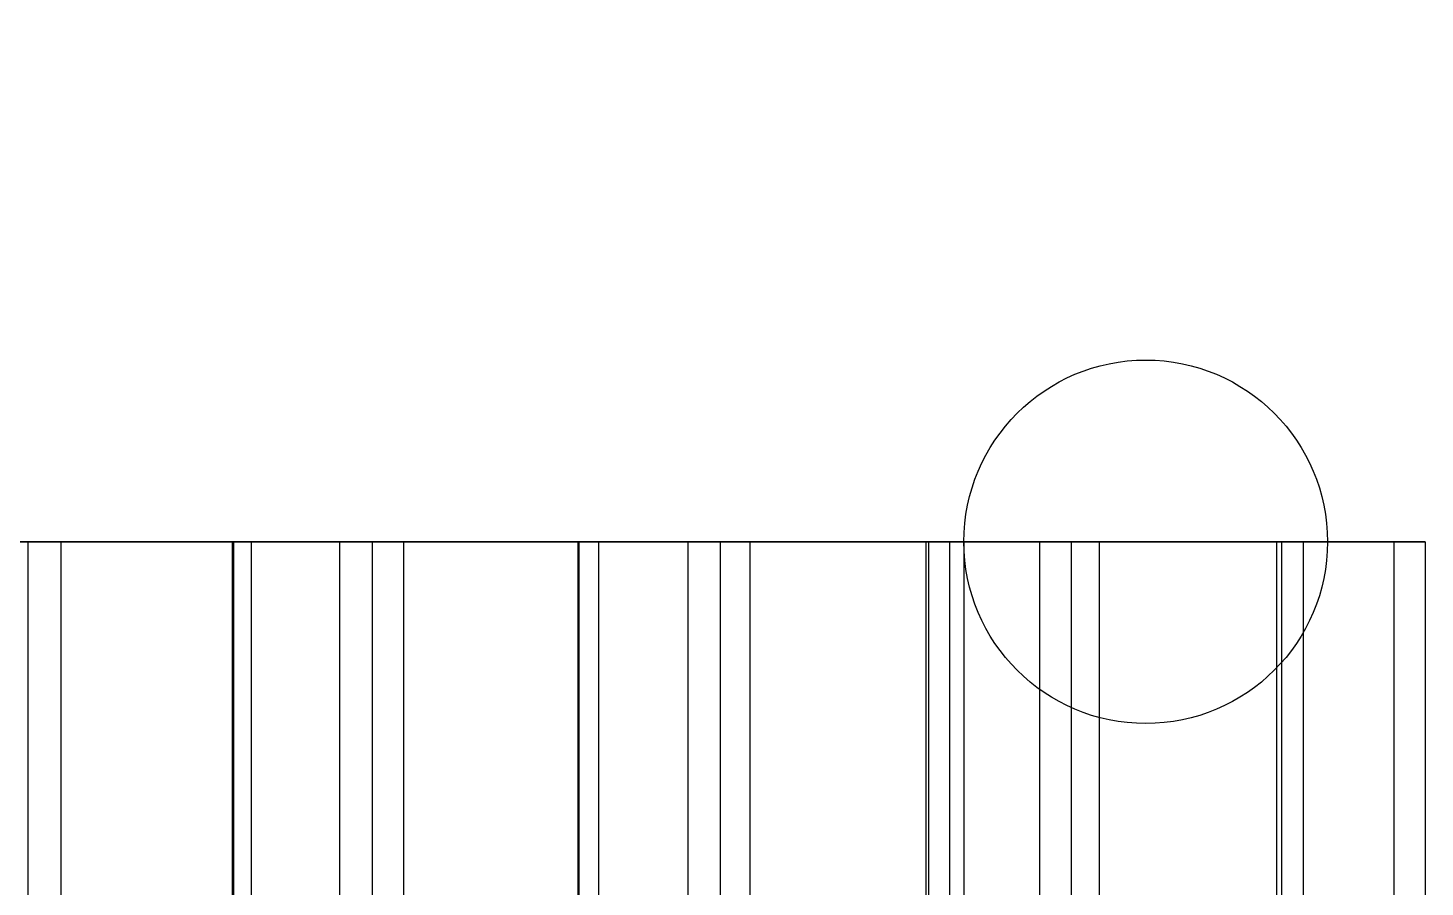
# Model space of a CAD drawing. Extents: x -60 to 60, y -153 to -30.
# Drawn here: x -18.15 to -10.46, y -85.9 to -81.17 of the extents above; entities that cross this region are included whole.
import ezdxf

# ---------------------------------------------------------------- set-up
doc = ezdxf.new("R2010")
doc.units = 0
doc.layers.add('Cut051006', color=7, linetype='CONTINUOUS')

msp = doc.modelspace()

# ---------------------------------------------------------------- linework, layer by layer
at = {"layer": 'Cut051006'}
for p, q in [((-18.1473, -84, 111.264), (-18.1473, -87, 111.264)), ((-18.1473, -84, 111.264), (-18.1473, -87, 111.264)), ((-18.1473, -84, 3.38551), (-18.1473, -87, 3.38551)), ((-18.1473, -84, 3.38551), (-18.1473, -87, 3.38551)), ((-17.9659, -84, 111.004), (-17.9659, -87, 111.004)), ((-17.9659, -84, 111.004), (-17.9659, -87, 111.004)), ((-17.9659, -84, 3.6458), (-17.9659, -87, 3.6458)), ((-17.9659, -84, 3.6458), (-17.9659, -87, 3.6458)), ((-17.0233, -84, 111.629), (-17.0233, -87, 111.629)), ((-17.0233, -84, 111.629), (-17.0233, -87, 111.629)), ((-17.0233, -84, 3.02031), (-17.0233, -87, 3.02031)), ((-17.0233, -84, 3.02031), (-17.0233, -87, 3.02031)), ((-17.017, -84, 111.312), (-17.017, -87, 111.312)), ((-17.017, -84, 111.312), (-17.017, -87, 111.312)), ((-17.017, -84, 3.33748), (-17.017, -87, 3.33748)), ((-17.017, -84, 3.33748), (-17.017, -87, 3.33748)), ((-16.9202, -84, 111.799), (-16.9202, -87, 111.799)), ((-16.9202, -84, 111.799), (-16.9202, -87, 111.799)), ((-16.9202, -84, 2.85034), (-16.9202, -87, 2.85034)), ((-16.9202, -84, 2.85034), (-16.9202, -87, 2.85034)), ((-16.4343, -84, 111.948), (-16.4343, -87, 111.948)), ((-16.4343, -84, 111.948), (-16.4343, -87, 111.948)), ((-16.4343, -84, 2.70178), (-16.4343, -87, 2.70178)), ((-16.4343, -84, 2.70178), (-16.4343, -87, 2.70178)), ((-16.2537, -84, 111.865), (-16.2537, -87, 111.865)), ((-16.2537, -84, 111.865), (-16.2537, -87, 111.865)), ((-16.2537, -84, 2.78504), (-16.2537, -87, 2.78504)), ((-16.2537, -84, 2.78504), (-16.2537, -87, 2.78504)), ((-16.0816, -84, 111.598), (-16.0816, -87, 111.598)), ((-16.0816, -84, 111.598), (-16.0816, -87, 111.598)), ((-16.0816, -84, 3.0515), (-16.0816, -87, 3.0515)), ((-16.0816, -84, 3.0515), (-16.0816, -87, 3.0515)), ((-15.1225, -84, 111.873), (-15.1225, -87, 111.873)), ((-15.1225, -84, 111.873), (-15.1225, -87, 111.873)), ((-15.1225, -84, 2.77648), (-15.1225, -87, 2.77648)), ((-15.1225, -84, 2.77648), (-15.1225, -87, 2.77648)), ((-15.1177, -84, 112.19), (-15.1177, -87, 112.19)), ((-15.1177, -84, 112.19), (-15.1177, -87, 112.19)), ((-15.1177, -84, 2.45929), (-15.1177, -87, 2.45929)), ((-15.1177, -84, 2.45929), (-15.1177, -87, 2.45929)), ((-15.0088, -84, 112.357), (-15.0088, -87, 112.357)), ((-15.0088, -84, 112.357), (-15.0088, -87, 112.357)), ((-15.0088, -84, 2.29302), (-15.0088, -87, 2.29302)), ((-15.0088, -84, 2.29302), (-15.0088, -87, 2.29302)), ((-14.5179, -84, 112.488), (-14.5179, -87, 112.488)), ((-14.5179, -84, 112.488), (-14.5179, -87, 112.488)), ((-14.5179, -84, 2.1615), (-14.5179, -87, 2.1615)), ((-14.5179, -84, 2.1615), (-14.5179, -87, 2.1615)), ((-14.3404, -84, 112.399), (-14.3404, -87, 112.399)), ((-14.3404, -84, 112.399), (-14.3404, -87, 112.399)), ((-14.3404, -84, 2.25101), (-14.3404, -87, 2.25101)), ((-14.3404, -84, 2.25101), (-14.3404, -87, 2.25101)), ((-14.1777, -84, 112.126), (-14.1777, -87, 112.126)), ((-14.1777, -84, 112.126), (-14.1777, -87, 112.126)), ((-14.1777, -84, 2.52332), (-14.1777, -87, 2.52332)), ((-14.1777, -84, 2.52332), (-14.1777, -87, 2.52332)), ((-13.2096, -84, 112.368), (-13.2096, -87, 112.368)), ((-13.2096, -84, 112.368), (-13.2096, -87, 112.368)), ((-13.2096, -84, 2.28194), (-13.2096, -87, 2.28194)), ((-13.2096, -84, 2.28194), (-13.2096, -87, 2.28194)), ((-13.1937, -84, 112.685), (-13.1937, -87, 112.685)), ((-13.1937, -84, 112.685), (-13.1937, -87, 112.685)), ((-13.1937, -84, 1.96511), (-13.1937, -87, 1.96511)), ((-13.1937, -84, 1.96511), (-13.1937, -87, 1.96511)), ((-13.079, -84, 112.847), (-13.079, -87, 112.847)), ((-13.079, -84, 112.847), (-13.079, -87, 112.847)), ((-13.079, -84, 1.80274), (-13.079, -87, 1.80274)), ((-13.079, -84, 1.80274), (-13.079, -87, 1.80274)), ((-13, -84, 57.3248), (-13, -87, 57.3248)), ((-13, -84, 57.3248), (-13, -87, 57.3248)), ((-12.5839, -84, 112.961), (-12.5839, -87, 112.961)), ((-12.5839, -84, 112.961), (-12.5839, -87, 112.961)), ((-12.5839, -84, 1.68844), (-12.5839, -87, 1.68844)), ((-12.5839, -84, 1.68844), (-12.5839, -87, 1.68844)), ((-12.4097, -84, 112.866), (-12.4097, -87, 112.866)), ((-12.4097, -84, 112.866), (-12.4097, -87, 112.866)), ((-12.4097, -84, 1.78409), (-12.4097, -87, 1.78409)), ((-12.4097, -84, 1.78409), (-12.4097, -87, 1.78409)), ((-12.2565, -84, 112.588), (-12.2565, -87, 112.588)), ((-12.2565, -84, 112.588), (-12.2565, -87, 112.588)), ((-12.2565, -84, 2.06191), (-12.2565, -87, 2.06191)), ((-12.2565, -84, 2.06191), (-12.2565, -87, 2.06191)), ((-11.2806, -84, 112.795), (-11.2806, -87, 112.795)), ((-11.2806, -84, 112.795), (-11.2806, -87, 112.795)), ((-11.2806, -84, 1.85447), (-11.2806, -87, 1.85447)), ((-11.2806, -84, 1.85447), (-11.2806, -87, 1.85447)), ((-11.2537, -84, 113.111), (-11.2537, -87, 113.111)), ((-11.2537, -84, 113.111), (-11.2537, -87, 113.111)), ((-11.2537, -84, 1.53838), (-11.2537, -87, 1.53838)), ((-11.2537, -84, 1.53838), (-11.2537, -87, 1.53838)), ((-11.1334, -84, 113.27), (-11.1334, -87, 113.27)), ((-11.1334, -84, 113.27), (-11.1334, -87, 113.27)), ((-11.1334, -84, 1.38011), (-11.1334, -87, 1.38011)), ((-11.1334, -84, 1.38011), (-11.1334, -87, 1.38011)), ((-10.6346, -84, 113.367), (-10.6346, -87, 113.367)), ((-10.6346, -84, 113.367), (-10.6346, -87, 113.367)), ((-10.6346, -84, 1.28316), (-10.6346, -87, 1.28316)), ((-10.6346, -84, 1.28316), (-10.6346, -87, 1.28316)), ((-10.4637, -84, 113.265), (-10.4637, -87, 113.265)), ((-10.4637, -84, 113.265), (-10.4637, -87, 113.265)), ((-10.4637, -84, 1.38483), (-10.4637, -87, 1.38483)), ((-10.4637, -84, 1.38483), (-10.4637, -87, 1.38483))]:
    msp.add_line(p, q, dxfattribs=at)
for centre, radius in [((0, -90), 60), ((0, -90), 60), ((0, -93), 60), ((0, -93), 60), ((-12, -84), 1), ((-12, -84), 1)]:
    msp.add_circle(centre, radius, dxfattribs=at)
for points, degree, knots in [([(-18.1473, -84, 111.264), (-18.1698, -84, 111.312), (-18.2243, -84, 111.337), (-18.2804, -84, 111.359), (-18.3306, -84, 111.341)], 2, [0, 0, 0, 0.724386, 0.724386, 1.44877, 1.44877, 1.44877]), ([(-18.3306, -84, 3.3086), (-18.2804, -84, 3.29099), (-18.2243, -84, 3.31232), (-18.1698, -84, 3.33738), (-18.1473, -84, 3.38551)], 2, [0, 0, 0, 0.724386, 0.724386, 1.44877, 1.44877, 1.44877]), ([(-18.1473, -84, 111.264), (-18.1698, -84, 111.312), (-18.2243, -84, 111.337), (-18.2804, -84, 111.359), (-18.3306, -84, 111.341)], 2, [0, 0, 0, 0.724386, 0.724386, 1.44877, 1.44877, 1.44877]), ([(-18.3306, -84, 3.3086), (-18.2804, -84, 3.29099), (-18.2243, -84, 3.31232), (-18.1698, -84, 3.33738), (-18.1473, -84, 3.38551)], 2, [0, 0, 0, 0.724386, 0.724386, 1.44877, 1.44877, 1.44877]), ([(-17.017, -84, 111.312), (-17.0283, -84, 111.23), (-17.0609, -84, 111.137), (-17.1251, -84, 111.053), (-17.1883, -84, 110.969), (-17.2846, -84, 110.897), (-17.3951, -84, 110.862), (-17.5053, -84, 110.825), (-17.6256, -84, 110.827), (-17.7262, -84, 110.858), (-17.8275, -84, 110.888), (-17.9086, -84, 110.944), (-17.9659, -84, 111.004)], 3, [0, 0, 0, 0, 0.558599, 0.558599, 0.558599, 1.1172, 1.1172, 1.1172, 1.6758, 1.6758, 1.6758, 2.2344, 2.2344, 2.2344, 2.2344]), ([(-17.9659, -84, 3.6458), (-17.9086, -84, 3.70546), (-17.8275, -84, 3.76154), (-17.7262, -84, 3.79191), (-17.6256, -84, 3.82276), (-17.5053, -84, 3.82457), (-17.3951, -84, 3.78818), (-17.2846, -84, 3.75285), (-17.1883, -84, 3.68065), (-17.1251, -84, 3.5966), (-17.0609, -84, 3.51246), (-17.0283, -84, 3.41945), (-17.017, -84, 3.33748)], 3, [0, 0, 0, 0, 0.558599, 0.558599, 0.558599, 1.1172, 1.1172, 1.1172, 1.6758, 1.6758, 1.6758, 2.2344, 2.2344, 2.2344, 2.2344]), ([(-17.017, -84, 111.312), (-17.0283, -84, 111.23), (-17.0609, -84, 111.137), (-17.1251, -84, 111.053), (-17.1883, -84, 110.969), (-17.2846, -84, 110.897), (-17.3951, -84, 110.862), (-17.5053, -84, 110.825), (-17.6256, -84, 110.827), (-17.7262, -84, 110.858), (-17.8275, -84, 110.888), (-17.9086, -84, 110.944), (-17.9659, -84, 111.004)], 3, [0, 0, 0, 0, 0.558599, 0.558599, 0.558599, 1.1172, 1.1172, 1.1172, 1.6758, 1.6758, 1.6758, 2.2344, 2.2344, 2.2344, 2.2344]), ([(-17.9659, -84, 3.6458), (-17.9086, -84, 3.70546), (-17.8275, -84, 3.76154), (-17.7262, -84, 3.79191), (-17.6256, -84, 3.82276), (-17.5053, -84, 3.82457), (-17.3951, -84, 3.78818), (-17.2846, -84, 3.75285), (-17.1883, -84, 3.68065), (-17.1251, -84, 3.5966), (-17.0609, -84, 3.51246), (-17.0283, -84, 3.41945), (-17.017, -84, 3.33748)], 3, [0, 0, 0, 0, 0.558599, 0.558599, 0.558599, 1.1172, 1.1172, 1.1172, 1.6758, 1.6758, 1.6758, 2.2344, 2.2344, 2.2344, 2.2344]), ([(-16.9202, -84, 111.799), (-16.9711, -84, 111.784), (-17.004, -84, 111.734), (-17.0333, -84, 111.682), (-17.0233, -84, 111.629)], 2, [0, 0, 0, 0.724386, 0.724386, 1.44877, 1.44877, 1.44877]), ([(-17.0233, -84, 3.02031), (-17.0333, -84, 2.9681), (-17.004, -84, 2.91579), (-16.9711, -84, 2.86557), (-16.9202, -84, 2.85034)], 2, [0, 0, 0, 0.724386, 0.724386, 1.44877, 1.44877, 1.44877]), ([(-16.9202, -84, 111.799), (-16.9711, -84, 111.784), (-17.004, -84, 111.734), (-17.0333, -84, 111.682), (-17.0233, -84, 111.629)], 2, [0, 0, 0, 0.724386, 0.724386, 1.44877, 1.44877, 1.44877]), ([(-17.0233, -84, 3.02031), (-17.0333, -84, 2.9681), (-17.004, -84, 2.91579), (-16.9711, -84, 2.86557), (-16.9202, -84, 2.85034)], 2, [0, 0, 0, 0.724386, 0.724386, 1.44877, 1.44877, 1.44877]), ([(-16.2537, -84, 111.865), (-16.2746, -84, 111.914), (-16.3282, -84, 111.94), (-16.3835, -84, 111.964), (-16.4343, -84, 111.948)], 2, [0, 0, 0, 0.724386, 0.724386, 1.44877, 1.44877, 1.44877]), ([(-16.4343, -84, 2.70178), (-16.3835, -84, 2.68593), (-16.3282, -84, 2.7092), (-16.2746, -84, 2.73615), (-16.2537, -84, 2.78504)], 2, [0, 0, 0, 0.724386, 0.724386, 1.44877, 1.44877, 1.44877]), ([(-16.2537, -84, 111.865), (-16.2746, -84, 111.914), (-16.3282, -84, 111.94), (-16.3835, -84, 111.964), (-16.4343, -84, 111.948)], 2, [0, 0, 0, 0.724386, 0.724386, 1.44877, 1.44877, 1.44877]), ([(-16.4343, -84, 2.70178), (-16.3835, -84, 2.68593), (-16.3282, -84, 2.7092), (-16.2746, -84, 2.73615), (-16.2537, -84, 2.78504)], 2, [0, 0, 0, 0.724386, 0.724386, 1.44877, 1.44877, 1.44877]), ([(-15.1225, -84, 111.873), (-15.1367, -84, 111.792), (-15.1725, -84, 111.7), (-15.2396, -84, 111.618), (-15.3057, -84, 111.536), (-15.4044, -84, 111.467), (-15.5161, -84, 111.436), (-15.6275, -84, 111.403), (-15.7477, -84, 111.409), (-15.8471, -84, 111.444), (-15.9473, -84, 111.478), (-16.0264, -84, 111.537), (-16.0816, -84, 111.598)], 3, [0, 0, 0, 0, 0.558599, 0.558599, 0.558599, 1.1172, 1.1172, 1.1172, 1.6758, 1.6758, 1.6758, 2.2344, 2.2344, 2.2344, 2.2344]), ([(-16.0816, -84, 3.0515), (-16.0264, -84, 3.11313), (-15.9473, -84, 3.172), (-15.8471, -84, 3.20589), (-15.7477, -84, 3.24023), (-15.6275, -84, 3.24623), (-15.5161, -84, 3.21371), (-15.4044, -84, 3.18226), (-15.3057, -84, 3.11347), (-15.2396, -84, 3.03168), (-15.1725, -84, 2.94982), (-15.1367, -84, 2.85801), (-15.1225, -84, 2.77648)], 3, [0, 0, 0, 0, 0.558599, 0.558599, 0.558599, 1.1172, 1.1172, 1.1172, 1.6758, 1.6758, 1.6758, 2.2344, 2.2344, 2.2344, 2.2344]), ([(-15.1225, -84, 111.873), (-15.1367, -84, 111.792), (-15.1725, -84, 111.7), (-15.2396, -84, 111.618), (-15.3057, -84, 111.536), (-15.4044, -84, 111.467), (-15.5161, -84, 111.436), (-15.6275, -84, 111.403), (-15.7477, -84, 111.409), (-15.8471, -84, 111.444), (-15.9473, -84, 111.478), (-16.0264, -84, 111.537), (-16.0816, -84, 111.598)], 3, [0, 0, 0, 0, 0.558599, 0.558599, 0.558599, 1.1172, 1.1172, 1.1172, 1.6758, 1.6758, 1.6758, 2.2344, 2.2344, 2.2344, 2.2344]), ([(-16.0816, -84, 3.0515), (-16.0264, -84, 3.11313), (-15.9473, -84, 3.172), (-15.8471, -84, 3.20589), (-15.7477, -84, 3.24023), (-15.6275, -84, 3.24623), (-15.5161, -84, 3.21371), (-15.4044, -84, 3.18226), (-15.3057, -84, 3.11347), (-15.2396, -84, 3.03168), (-15.1725, -84, 2.94982), (-15.1367, -84, 2.85801), (-15.1225, -84, 2.77648)], 3, [0, 0, 0, 0, 0.558599, 0.558599, 0.558599, 1.1172, 1.1172, 1.1172, 1.6758, 1.6758, 1.6758, 2.2344, 2.2344, 2.2344, 2.2344]), ([(-15.0088, -84, 112.357), (-15.0602, -84, 112.343), (-15.0947, -84, 112.294), (-15.1259, -84, 112.243), (-15.1177, -84, 112.19)], 2, [0, 0, 0, 0.724386, 0.724386, 1.44877, 1.44877, 1.44877]), ([(-15.1177, -84, 2.45929), (-15.1259, -84, 2.40676), (-15.0947, -84, 2.35551), (-15.0602, -84, 2.30647), (-15.0088, -84, 2.29302)], 2, [0, 0, 0, 0.724386, 0.724386, 1.44877, 1.44877, 1.44877]), ([(-15.0088, -84, 112.357), (-15.0602, -84, 112.343), (-15.0947, -84, 112.294), (-15.1259, -84, 112.243), (-15.1177, -84, 112.19)], 2, [0, 0, 0, 0.724386, 0.724386, 1.44877, 1.44877, 1.44877]), ([(-15.1177, -84, 2.45929), (-15.1259, -84, 2.40676), (-15.0947, -84, 2.35551), (-15.0602, -84, 2.30647), (-15.0088, -84, 2.29302)], 2, [0, 0, 0, 0.724386, 0.724386, 1.44877, 1.44877, 1.44877]), ([(-14.3404, -84, 112.399), (-14.3596, -84, 112.448), (-14.4122, -84, 112.477), (-14.4667, -84, 112.502), (-14.5179, -84, 112.488)], 2, [0, 0, 0, 0.724386, 0.724386, 1.44877, 1.44877, 1.44877]), ([(-14.5179, -84, 2.1615), (-14.4667, -84, 2.14743), (-14.4122, -84, 2.17263), (-14.3596, -84, 2.20142), (-14.3404, -84, 2.25101)], 2, [0, 0, 0, 0.724386, 0.724386, 1.44877, 1.44877, 1.44877]), ([(-14.3404, -84, 112.399), (-14.3596, -84, 112.448), (-14.4122, -84, 112.477), (-14.4667, -84, 112.502), (-14.5179, -84, 112.488)], 2, [0, 0, 0, 0.724386, 0.724386, 1.44877, 1.44877, 1.44877]), ([(-14.5179, -84, 2.1615), (-14.4667, -84, 2.14743), (-14.4122, -84, 2.17263), (-14.3596, -84, 2.20142), (-14.3404, -84, 2.25101)], 2, [0, 0, 0, 0.724386, 0.724386, 1.44877, 1.44877, 1.44877]), ([(-13.2096, -84, 112.368), (-13.2266, -84, 112.287), (-13.2656, -84, 112.196), (-13.3355, -84, 112.117), (-13.4044, -84, 112.037), (-13.5055, -84, 111.972), (-13.6182, -84, 111.945), (-13.7307, -84, 111.916), (-13.8506, -84, 111.926), (-13.9487, -84, 111.964), (-14.0477, -84, 112.001), (-14.1247, -84, 112.063), (-14.1777, -84, 112.126)], 3, [0, 0, 0, 0, 0.558599, 0.558599, 0.558599, 1.1172, 1.1172, 1.1172, 1.6758, 1.6758, 1.6758, 2.2344, 2.2344, 2.2344, 2.2344]), ([(-14.1777, -84, 2.52332), (-14.1247, -84, 2.58684), (-14.0477, -84, 2.64843), (-13.9487, -84, 2.6858), (-13.8506, -84, 2.72359), (-13.7307, -84, 2.73378), (-13.6182, -84, 2.70517), (-13.5055, -84, 2.67763), (-13.4044, -84, 2.61233), (-13.3355, -84, 2.5329), (-13.2656, -84, 2.45343), (-13.2266, -84, 2.36293), (-13.2096, -84, 2.28194)], 3, [0, 0, 0, 0, 0.558599, 0.558599, 0.558599, 1.1172, 1.1172, 1.1172, 1.6758, 1.6758, 1.6758, 2.2344, 2.2344, 2.2344, 2.2344]), ([(-13.2096, -84, 112.368), (-13.2266, -84, 112.287), (-13.2656, -84, 112.196), (-13.3355, -84, 112.117), (-13.4044, -84, 112.037), (-13.5055, -84, 111.972), (-13.6182, -84, 111.945), (-13.7307, -84, 111.916), (-13.8506, -84, 111.926), (-13.9487, -84, 111.964), (-14.0477, -84, 112.001), (-14.1247, -84, 112.063), (-14.1777, -84, 112.126)], 3, [0, 0, 0, 0, 0.558599, 0.558599, 0.558599, 1.1172, 1.1172, 1.1172, 1.6758, 1.6758, 1.6758, 2.2344, 2.2344, 2.2344, 2.2344]), ([(-14.1777, -84, 2.52332), (-14.1247, -84, 2.58684), (-14.0477, -84, 2.64843), (-13.9487, -84, 2.6858), (-13.8506, -84, 2.72359), (-13.7307, -84, 2.73378), (-13.6182, -84, 2.70517), (-13.5055, -84, 2.67763), (-13.4044, -84, 2.61233), (-13.3355, -84, 2.5329), (-13.2656, -84, 2.45343), (-13.2266, -84, 2.36293), (-13.2096, -84, 2.28194)], 3, [0, 0, 0, 0, 0.558599, 0.558599, 0.558599, 1.1172, 1.1172, 1.1172, 1.6758, 1.6758, 1.6758, 2.2344, 2.2344, 2.2344, 2.2344]), ([(-13.079, -84, 112.847), (-13.1309, -84, 112.835), (-13.1671, -84, 112.787), (-13.2001, -84, 112.737), (-13.1937, -84, 112.685)], 2, [0, 0, 0, 0.724386, 0.724386, 1.44877, 1.44877, 1.44877]), ([(-13.1937, -84, 1.96511), (-13.2001, -84, 1.91233), (-13.1671, -84, 1.86219), (-13.1309, -84, 1.81439), (-13.079, -84, 1.80274)], 2, [0, 0, 0, 0.724386, 0.724386, 1.44877, 1.44877, 1.44877]), ([(-13.079, -84, 112.847), (-13.1309, -84, 112.835), (-13.1671, -84, 112.787), (-13.2001, -84, 112.737), (-13.1937, -84, 112.685)], 2, [0, 0, 0, 0.724386, 0.724386, 1.44877, 1.44877, 1.44877]), ([(-13.1937, -84, 1.96511), (-13.2001, -84, 1.91233), (-13.1671, -84, 1.86219), (-13.1309, -84, 1.81439), (-13.079, -84, 1.80274)], 2, [0, 0, 0, 0.724386, 0.724386, 1.44877, 1.44877, 1.44877]), ([(-12.4097, -84, 112.866), (-12.4271, -84, 112.916), (-12.4787, -84, 112.946), (-12.5322, -84, 112.974), (-12.5839, -84, 112.961)], 2, [0, 0, 0, 0.724386, 0.724386, 1.44877, 1.44877, 1.44877]), ([(-12.5839, -84, 1.68844), (-12.5322, -84, 1.67617), (-12.4787, -84, 1.70325), (-12.4271, -84, 1.73386), (-12.4097, -84, 1.78409)], 2, [0, 0, 0, 0.724386, 0.724386, 1.44877, 1.44877, 1.44877]), ([(-12.4097, -84, 112.866), (-12.4271, -84, 112.916), (-12.4787, -84, 112.946), (-12.5322, -84, 112.974), (-12.5839, -84, 112.961)], 2, [0, 0, 0, 0.724386, 0.724386, 1.44877, 1.44877, 1.44877]), ([(-12.5839, -84, 1.68844), (-12.5322, -84, 1.67617), (-12.4787, -84, 1.70325), (-12.4271, -84, 1.73386), (-12.4097, -84, 1.78409)], 2, [0, 0, 0, 0.724386, 0.724386, 1.44877, 1.44877, 1.44877]), ([(-11.2806, -84, 112.795), (-11.3004, -84, 112.715), (-11.3426, -84, 112.626), (-11.4151, -84, 112.549), (-11.4868, -84, 112.472), (-11.5901, -84, 112.41), (-11.7037, -84, 112.387), (-11.8171, -84, 112.362), (-11.9366, -84, 112.376), (-12.0334, -84, 112.417), (-12.131, -84, 112.458), (-12.2057, -84, 112.522), (-12.2565, -84, 112.588)], 3, [0, 0, 0, 0, 0.558599, 0.558599, 0.558599, 1.1172, 1.1172, 1.1172, 1.6758, 1.6758, 1.6758, 2.2344, 2.2344, 2.2344, 2.2344]), ([(-12.2565, -84, 2.06191), (-12.2057, -84, 2.12724), (-12.131, -84, 2.19148), (-12.0334, -84, 2.23228), (-11.9366, -84, 2.27347), (-11.8171, -84, 2.28784), (-11.7037, -84, 2.26317), (-11.5901, -84, 2.23959), (-11.4868, -84, 2.17786), (-11.4151, -84, 2.10087), (-11.3426, -84, 2.0239), (-11.3004, -84, 1.93481), (-11.2806, -84, 1.85447)], 3, [0, 0, 0, 0, 0.558599, 0.558599, 0.558599, 1.1172, 1.1172, 1.1172, 1.6758, 1.6758, 1.6758, 2.2344, 2.2344, 2.2344, 2.2344]), ([(-11.2806, -84, 112.795), (-11.3004, -84, 112.715), (-11.3426, -84, 112.626), (-11.4151, -84, 112.549), (-11.4868, -84, 112.472), (-11.5901, -84, 112.41), (-11.7037, -84, 112.387), (-11.8171, -84, 112.362), (-11.9366, -84, 112.376), (-12.0334, -84, 112.417), (-12.131, -84, 112.458), (-12.2057, -84, 112.522), (-12.2565, -84, 112.588)], 3, [0, 0, 0, 0, 0.558599, 0.558599, 0.558599, 1.1172, 1.1172, 1.1172, 1.6758, 1.6758, 1.6758, 2.2344, 2.2344, 2.2344, 2.2344]), ([(-12.2565, -84, 2.06191), (-12.2057, -84, 2.12724), (-12.131, -84, 2.19148), (-12.0334, -84, 2.23228), (-11.9366, -84, 2.27347), (-11.8171, -84, 2.28784), (-11.7037, -84, 2.26317), (-11.5901, -84, 2.23959), (-11.4868, -84, 2.17786), (-11.4151, -84, 2.10087), (-11.3426, -84, 2.0239), (-11.3004, -84, 1.93481), (-11.2806, -84, 1.85447)], 3, [0, 0, 0, 0, 0.558599, 0.558599, 0.558599, 1.1172, 1.1172, 1.1172, 1.6758, 1.6758, 1.6758, 2.2344, 2.2344, 2.2344, 2.2344]), ([(-11.1334, -84, 113.27), (-11.1856, -84, 113.26), (-11.2235, -84, 113.213), (-11.2582, -84, 113.164), (-11.2537, -84, 113.111)], 2, [0, 0, 0, 0.724386, 0.724386, 1.44877, 1.44877, 1.44877]), ([(-11.2537, -84, 1.53838), (-11.2582, -84, 1.4854), (-11.2235, -84, 1.43645), (-11.1856, -84, 1.38994), (-11.1334, -84, 1.38011)], 2, [0, 0, 0, 0.724386, 0.724386, 1.44877, 1.44877, 1.44877]), ([(-11.1334, -84, 113.27), (-11.1856, -84, 113.26), (-11.2235, -84, 113.213), (-11.2582, -84, 113.164), (-11.2537, -84, 113.111)], 2, [0, 0, 0, 0.724386, 0.724386, 1.44877, 1.44877, 1.44877]), ([(-11.2537, -84, 1.53838), (-11.2582, -84, 1.4854), (-11.2235, -84, 1.43645), (-11.1856, -84, 1.38994), (-11.1334, -84, 1.38011)], 2, [0, 0, 0, 0.724386, 0.724386, 1.44877, 1.44877, 1.44877]), ([(-10.4637, -84, 113.265), (-10.4794, -84, 113.316), (-10.5299, -84, 113.348), (-10.5825, -84, 113.377), (-10.6346, -84, 113.367)], 2, [0, 0, 0, 0.724386, 0.724386, 1.44877, 1.44877, 1.44877]), ([(-10.6346, -84, 1.28316), (-10.5825, -84, 1.2727), (-10.5299, -84, 1.30163), (-10.4794, -84, 1.33403), (-10.4637, -84, 1.38483)], 2, [0, 0, 0, 0.724386, 0.724386, 1.44877, 1.44877, 1.44877]), ([(-10.4637, -84, 113.265), (-10.4794, -84, 113.316), (-10.5299, -84, 113.348), (-10.5825, -84, 113.377), (-10.6346, -84, 113.367)], 2, [0, 0, 0, 0.724386, 0.724386, 1.44877, 1.44877, 1.44877]), ([(-10.6346, -84, 1.28316), (-10.5825, -84, 1.2727), (-10.5299, -84, 1.30163), (-10.4794, -84, 1.33403), (-10.4637, -84, 1.38483)], 2, [0, 0, 0, 0.724386, 0.724386, 1.44877, 1.44877, 1.44877])]:
    msp.add_open_spline(points, degree=degree, knots=knots, dxfattribs=at)
for points, degree in [([(-17.9659, -84, 111.004), (-18.0773, -84, 111.12), (-18.1473, -84, 111.264)], 2), ([(-18.1473, -84, 3.38551), (-18.0773, -84, 3.53011), (-17.9659, -84, 3.6458)], 2), ([(-17.9659, -84, 111.004), (-18.0773, -84, 111.12), (-18.1473, -84, 111.264)], 2), ([(-18.1473, -84, 3.38551), (-18.0773, -84, 3.53011), (-17.9659, -84, 3.6458)], 2), ([(-17.0233, -84, 111.629), (-16.9949, -84, 111.471), (-17.017, -84, 111.312)], 2), ([(-17.017, -84, 3.33748), (-16.9949, -84, 3.17839), (-17.0233, -84, 3.02031)], 2), ([(-17.0233, -84, 111.629), (-16.9949, -84, 111.471), (-17.017, -84, 111.312)], 2), ([(-17.017, -84, 3.33748), (-16.9949, -84, 3.17839), (-17.0233, -84, 3.02031)], 2), ([(-16.4343, -84, 111.948), (-16.9202, -84, 111.799)], 1), ([(-16.9202, -84, 2.85034), (-16.4343, -84, 2.70178)], 1), ([(-16.4343, -84, 111.948), (-16.9202, -84, 111.799)], 1), ([(-16.9202, -84, 2.85034), (-16.4343, -84, 2.70178)], 1), ([(-16.0816, -84, 111.598), (-16.1889, -84, 111.718), (-16.2537, -84, 111.865)], 2), ([(-16.2537, -84, 2.78504), (-16.1889, -84, 2.93199), (-16.0816, -84, 3.0515)], 2), ([(-16.0816, -84, 111.598), (-16.1889, -84, 111.718), (-16.2537, -84, 111.865)], 2), ([(-16.2537, -84, 2.78504), (-16.1889, -84, 2.93199), (-16.0816, -84, 3.0515)], 2), ([(-15.1177, -84, 112.19), (-15.0948, -84, 112.031), (-15.1225, -84, 111.873)], 2), ([(-15.1225, -84, 2.77648), (-15.0948, -84, 2.61827), (-15.1177, -84, 2.45929)], 2), ([(-15.1177, -84, 112.19), (-15.0948, -84, 112.031), (-15.1225, -84, 111.873)], 2), ([(-15.1225, -84, 2.77648), (-15.0948, -84, 2.61827), (-15.1177, -84, 2.45929)], 2), ([(-14.5179, -84, 112.488), (-15.0088, -84, 112.357)], 1), ([(-15.0088, -84, 2.29302), (-14.5179, -84, 2.1615)], 1), ([(-14.5179, -84, 112.488), (-15.0088, -84, 112.357)], 1), ([(-15.0088, -84, 2.29302), (-14.5179, -84, 2.1615)], 1), ([(-14.1777, -84, 112.126), (-14.2808, -84, 112.25), (-14.3404, -84, 112.399)], 2), ([(-14.3404, -84, 2.25101), (-14.2808, -84, 2.40014), (-14.1777, -84, 2.52332)], 2), ([(-14.1777, -84, 112.126), (-14.2808, -84, 112.25), (-14.3404, -84, 112.399)], 2), ([(-14.3404, -84, 2.25101), (-14.2808, -84, 2.40014), (-14.1777, -84, 2.52332)], 2), ([(-13.1937, -84, 112.685), (-13.1764, -84, 112.525), (-13.2096, -84, 112.368)], 2), ([(-13.2096, -84, 2.28194), (-13.1764, -84, 2.12479), (-13.1937, -84, 1.96511)], 2), ([(-13.1937, -84, 112.685), (-13.1764, -84, 112.525), (-13.2096, -84, 112.368)], 2), ([(-13.2096, -84, 2.28194), (-13.1764, -84, 2.12479), (-13.1937, -84, 1.96511)], 2), ([(-12.5839, -84, 112.961), (-13.079, -84, 112.847)], 1), ([(-13.079, -84, 1.80274), (-12.5839, -84, 1.68844)], 1), ([(-12.5839, -84, 112.961), (-13.079, -84, 112.847)], 1), ([(-13.079, -84, 1.80274), (-12.5839, -84, 1.68844)], 1), ([(-12.2565, -84, 112.588), (-12.3552, -84, 112.714), (-12.4097, -84, 112.866)], 2), ([(-12.4097, -84, 1.78409), (-12.3552, -84, 1.93521), (-12.2565, -84, 2.06191)], 2), ([(-12.2565, -84, 112.588), (-12.3552, -84, 112.714), (-12.4097, -84, 112.866)], 2), ([(-12.4097, -84, 1.78409), (-12.3552, -84, 1.93521), (-12.2565, -84, 2.06191)], 2), ([(-11.2537, -84, 113.111), (-11.2419, -84, 112.951), (-11.2806, -84, 112.795)], 2), ([(-11.2806, -84, 1.85447), (-11.2419, -84, 1.69857), (-11.2537, -84, 1.53838)], 2), ([(-11.2537, -84, 113.111), (-11.2419, -84, 112.951), (-11.2806, -84, 112.795)], 2), ([(-11.2806, -84, 1.85447), (-11.2419, -84, 1.69857), (-11.2537, -84, 1.53838)], 2), ([(-10.6346, -84, 113.367), (-11.1334, -84, 113.27)], 1), ([(-11.1334, -84, 1.38011), (-10.6346, -84, 1.28316)], 1), ([(-10.6346, -84, 113.367), (-11.1334, -84, 113.27)], 1), ([(-11.1334, -84, 1.38011), (-10.6346, -84, 1.28316)], 1)]:
    msp.add_open_spline(points, degree=degree, dxfattribs=at)

doc.saveas('drawing.dxf')
